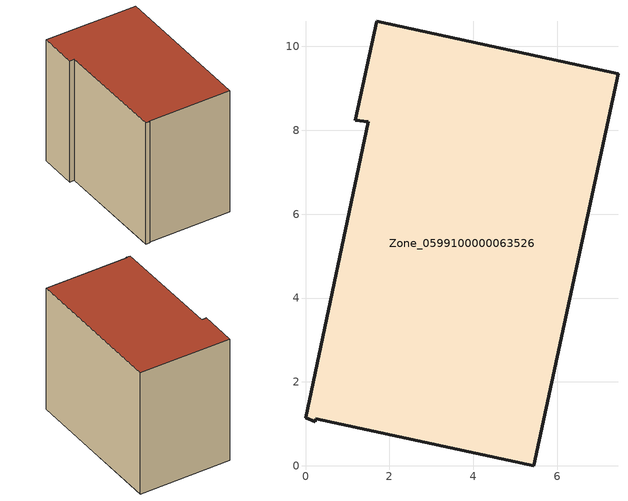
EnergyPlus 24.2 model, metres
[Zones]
Zone_0599100000063526
 floor ground (C_G): 7.45,9.35 5.44,0 0.24,1.12 0.23,1.05 0,1.14 1.5,8.2 1.19,8.24 1.7,10.6 z0
 wall outside (C_F): 5.44,0 7.45,9.35 1.7,10.6 1.19,8.24 1.5,8.2 0,1.14 0.23,1.05 0.24,1.12 5.44,0 z0:8.22
 roof outside (C_R): 1.5,8.2 0,1.14 0.23,1.05 0.24,1.12 5.44,0 7.45,9.35 1.7,10.6 1.19,8.24 z8.22
[BUILDING]
Pand.0599100000063526: North Axis=0; Terrain=City; Loads Convergence Tolerance Value=0.04; Temperature Convergence Tolerance Value=0.4; Solar Distribution=FullExterior; Maximum Number of Warmup Days=25; Minimum Number of Warmup Days=1
[Site:Location]
Rotterdam.The.Hague.AP_ZH_NLD Design_Conditions: Latitude=51.96; Longitude=4.45; Time Zone=1; Elevation=-4.5
[SITE:GROUNDTEMPERATURE:BUILDINGSURFACE]
18, 18, 18, 18, 18, 18, 18, 18, 18, 18, 18, 18
[MATERIAL] Thermal Absorptance=0.9; Solar Absorptance=0.7; Visible Absorptance=0.7
Name | Roughness | Thickness | Conductivity | Density | Specific Heat
G.TI.1975-1991 | MediumSmooth | 0.15 | 0.288461 | 540 | 1210
F.TI.1975-1991 | Rough | 0.3 | 0.230769 | 1920 | 840
R.TI.1975-1991 | MediumRough | 0.2 | 0.153846 | 1500 | 1000
[CONSTRUCTION]
C_G: G.TI.1975-1991
C_F: F.TI.1975-1991
C_R: R.TI.1975-1991
[ZONE]
Zone_0599100000063526: Type=1; Multiplier=1; Ceiling Height=Autocalculate; Volume=Autocalculate; Floor Area=autocalculate; Part of Total Floor Area=Yes
[ZONEINFILTRATION:DESIGNFLOWRATE]
Infil_Zone_0599100000063526: Zone or ZoneList or Space or SpaceList=Zone_0599100000063526; Schedule=AlwaysOn; Design Flow Rate Calculation Method=Flow/Area; Flow Rate per Floor Area=0.003; Constant Term Coefficient=1; Temperature Term Coefficient=0; Velocity Term Coefficient=0; Velocity Squared Term Coefficient=0
[HVACTEMPLATE:ZONE:IDEALLOADSAIRSYSTEM]
Zone_0599100000063526: Maximum Heating Supply Air Temperature=50; Minimum Cooling Supply Air Temperature=13; Maximum Heating Supply Air Humidity Ratio=0.0156; Minimum Cooling Supply Air Humidity Ratio=0.0077; Heating Limit=NoLimit; Cooling Limit=NoLimit; Dehumidification Control Type=ConstantSensibleHeatRatio; Cooling Sensible Heat Ratio=0.7; Dehumidification Setpoint=60; Humidification Control Type=None; Humidification Setpoint=30; Outdoor Air Method=None; Outdoor Air Flow Rate per Person=0.00944; Outdoor Air Flow Rate per Zone Floor Area=0; Outdoor Air Flow Rate per Zone=0; Demand Controlled Ventilation Type=None; Outdoor Air Economizer Type=NoEconomizer; Heat Recovery Type=None; Sensible Heat Recovery Effectiveness=0.7; Latent Heat Recovery Effectiveness=0.65
[ZONECONTROL:THERMOSTAT]
ThermostatControl_Zone_0599100000063526: Zone or ZoneList=Zone_0599100000063526; Control Type Schedule=DualSetpointControlType; Control 1=Thermostat_Zone_0599100000063526; Temperature Difference Between Cutout And Setpoint=0
[THERMOSTATSETPOINT:DUALSETPOINT]
Thermostat_Zone_0599100000063526: Heating Setpoint Temperature Schedule=HeatingSetpoint_Zone_0599100000063526; Cooling Setpoint Temperature Schedule=CoolingSetpoint_Zone_0599100000063526
[SCHEDULE:COMPACT]
HeatingSetpoint_Zone_0599100000063526: Through: 12/31, For: AllDays, Until: 24:00, 21
CoolingSetpoint_Zone_0599100000063526: Through: 12/31, For: AllDays, Until: 24:00, 24
DualSetpointControlType: Through: 12/31, For: AllDays, Until: 24:00, 4
AlwaysOn: Through: 12/31, For: AllDays, Until: 24:00, 1
